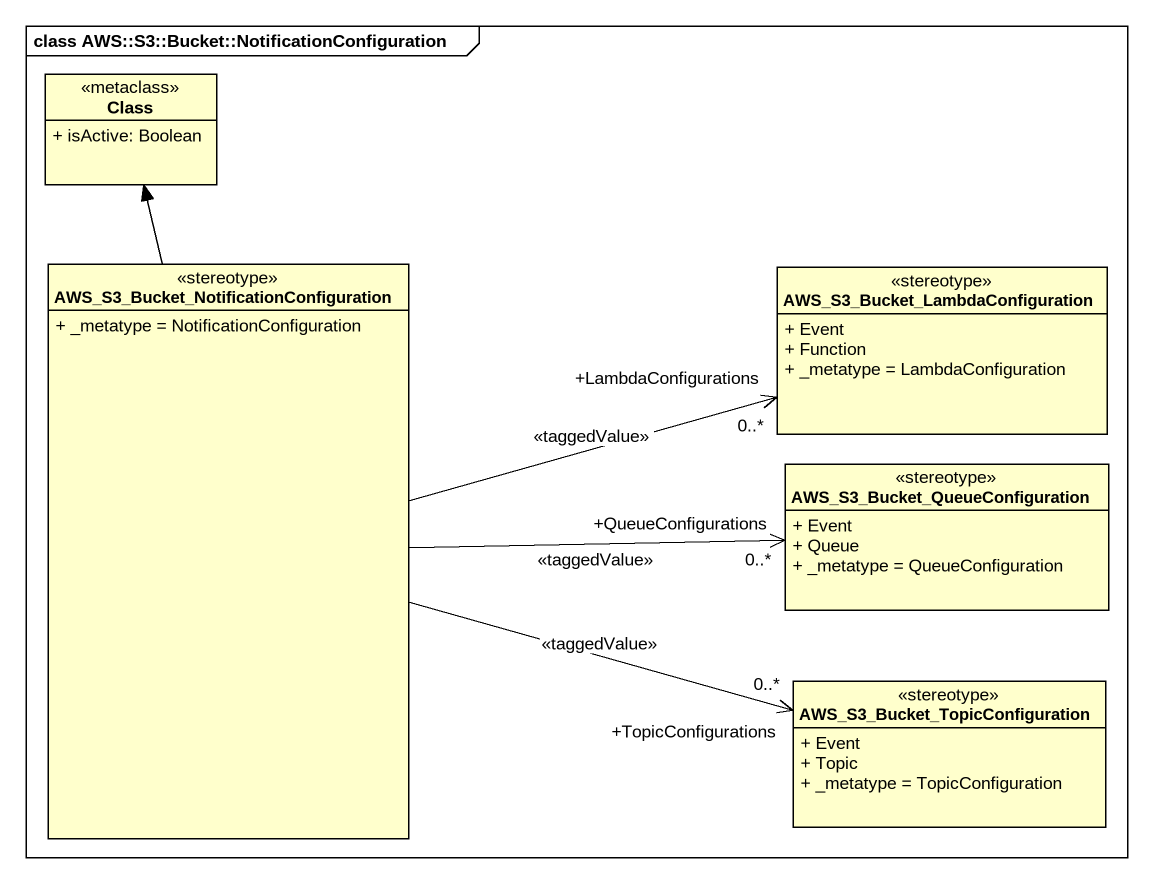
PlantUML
@startuml
mainframe class AWS::S3::Bucket::NotificationConfiguration
hide circle
hide empty members
skinparam classAttributeIconSize 0
class "Class" as Class_ <<metaclass>> {
  + isActive: Boolean
}
class "AWS_S3_Bucket_NotificationConfiguration" as AWS_S3_Bucket <<stereotype>> {
  + _metatype = NotificationConfiguration
}
class "AWS_S3_Bucket_LambdaConfiguration" as AWS_S3_Bucket_2 <<stereotype>> {
  + Event
  + Function
  + _metatype = LambdaConfiguration
}
class "AWS_S3_Bucket_QueueConfiguration" as AWS_S3_Bucket_3 <<stereotype>> {
  + Event
  + Queue
  + _metatype = QueueConfiguration
}
class "AWS_S3_Bucket_TopicConfiguration" as AWS_S3_Bucket_4 <<stereotype>> {
  + Event
  + Topic
  + _metatype = TopicConfiguration
}
AWS_S3_Bucket -up-> Class_
AWS_S3_Bucket -right-> "+LambdaConfigurations\n0..*" AWS_S3_Bucket_2 : <<taggedValue>>
AWS_S3_Bucket -right-> "+QueueConfigurations\n0..*" AWS_S3_Bucket_3 : <<taggedValue>>
AWS_S3_Bucket -right-> "+TopicConfigurations\n0..*" AWS_S3_Bucket_4 : <<taggedValue>>
@enduml
